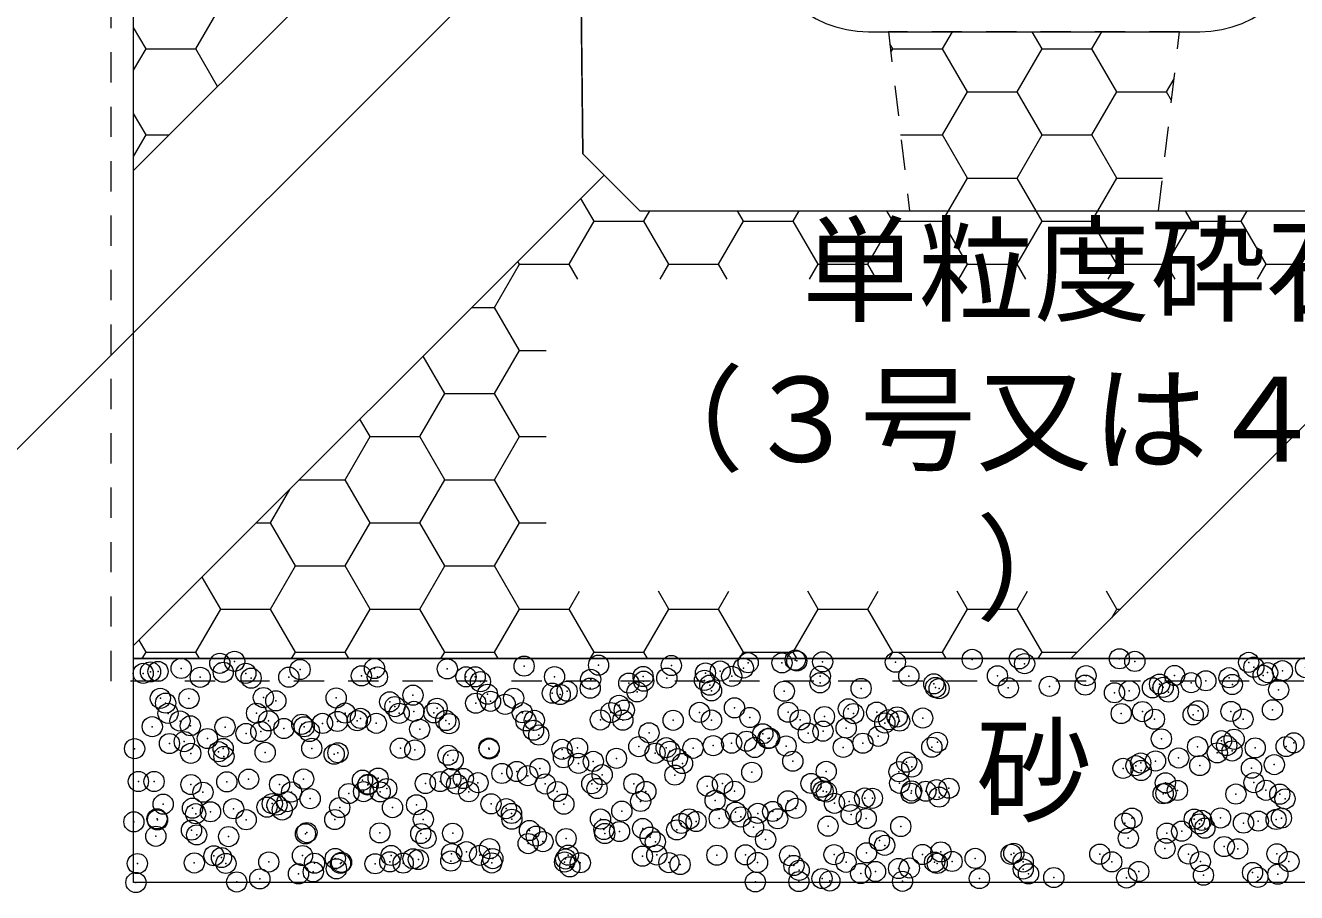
# Model space of a CAD drawing. Units: millimetres at full size; details may follow other scales. Extents: x 190759 to 276146, y -52712 to -16236.
# Drawn here: x 208712 to 209280, y -22393 to -22006 of the extents above; entities that cross this region are included whole.
import ezdxf
from ezdxf.enums import TextEntityAlignment as Align

# ---------------------------------------------------------------- set-up
doc = ezdxf.new("R2010")
doc.units = ezdxf.units.MM
doc.header["$LTSCALE"] = 18
doc.header["$PDMODE"] = 32
doc.header["$PDSIZE"] = 9
doc.linetypes.add('USER1', pattern=[1.35, 0.75, -0.6])
for name, color, linetype, lineweight in [('0_2', 7, 'Continuous', 5), ('寸法線', 7, 'Continuous', 9), ('本体', 2, 'Continuous', 13), ('補助線', 8, 'Continuous', 13), ('ﾊｯﾁﾝｸﾞ', 7, 'Continuous', 5)]:
    doc.layers.add(name, color=color, linetype=linetype, lineweight=lineweight)
doc.styles.add('ＭＳ ゴシック', font='')
doc.styles.get('ＭＳ ゴシック').set_extended_font_data('MS Gothic')

msp = doc.modelspace()

# ---------------------------------------------------------------- linework, layer by layer
at = {"layer": '0_2'}
for p, q in [((209121.78, -22015.99), (209126.18, -22008.36)), ((209166.23, -22015.99), (209161.83, -22008.36)), ((209188.46, -22015.99), (209192.86, -22008.36)), ((209099.56, -22015.99), (209098.3, -22013.81)), ((209098.72, -22017.43), (209099.56, -22015.99)), ((209099.56, -22015.99), (209121.78, -22015.99)), ((209132.89, -22035.24), (209121.78, -22015.99)), ((209155.12, -22035.24), (209166.23, -22015.99)), ((209166.23, -22015.99), (209188.46, -22015.99)), ((209199.57, -22035.24), (209188.46, -22015.99)), ((209221.79, -22035.24), (209225.19, -22029.35)), ((209121.78, -22054.48), (209132.89, -22035.24)), ((209132.89, -22035.24), (209155.12, -22035.24)), ((209166.23, -22054.48), (209155.12, -22035.24)), ((209188.46, -22054.48), (209199.57, -22035.24)), ((209199.57, -22035.24), (209221.79, -22035.24)), ((209224.04, -22039.13), (209221.79, -22035.24)), ((209103.08, -22054.48), (209121.78, -22054.48)), ((209132.89, -22073.73), (209121.78, -22054.48)), ((209155.12, -22073.73), (209166.23, -22054.48)), ((209166.23, -22054.48), (209188.46, -22054.48)), ((209199.57, -22073.73), (209188.46, -22054.48)), ((209124.44, -22088.37), (209132.89, -22073.73)), ((209132.89, -22073.73), (209155.12, -22073.73)), ((209163.57, -22088.37), (209155.12, -22073.73)), ((209191.12, -22088.37), (209199.57, -22073.73)), ((209199.57, -22073.73), (209219.97, -22073.73))]:
    msp.add_line(p, q, dxfattribs=at)
at = {"layer": '寸法線'}
msp.add_lwpolyline([(208976.67, -21926.66), (208664.61, -22238.72), (208278.09, -22238.72)], dxfattribs=at)
at = {"layer": '本体'}
for p, q in [((208961.27, -22062.98), (208955.16, -21518.36)), ((209088.7, -22008.36), (209236.62, -22008.36)), ((208986.66, -22088.37), (208961.27, -22062.98)), ((208986.66, -22088.37), (209338.66, -22088.37))]:
    msp.add_line(p, q, dxfattribs=at)
at = {"layer": '本体', "linetype": 'USER1', "lineweight": 9}
msp.add_lwpolyline([(209218.25, -22088.36), (209227.66, -22008.36), (209097.66, -22008.36), (209107.07, -22088.36)], dxfattribs=at)
at = {"layer": '本体'}
for centre, start, end in [((209088.7, -21958.36), 182.2907, 270), ((209236.62, -21958.36), 270, 357.7093)]:
    msp.add_arc(centre, 50, start, end, dxfattribs=at)
at = {"layer": '補助線'}
for p, q in [((208959.13, -21871.9), (208760.66, -22070.36)), ((209564.66, -21902.76), (209179.05, -22288.37)), ((208970.72, -22072.43), (208760.66, -22282.5))]:
    msp.add_line(p, q, dxfattribs=at)
msp.add_lwpolyline([(208955.95, -21588.37), (208961.27, -22062.98), (208986.66, -22088.37), (209338.66, -22088.37), (209364.05, -22062.98), (209369.38, -21588.37), (209564.66, -21588.37), (209564.66, -22288.37), (208760.66, -22288.37), (208760.66, -21588.37)], close=True, dxfattribs=at)
at = {"layer": 'ﾊｯﾁﾝｸﾞ'}
for p, q in [((208788.41, -22015.99), (208799.52, -21996.74)), ((208766.18, -22015.99), (208760.66, -22006.42)), ((208760.66, -22025.55), (208766.18, -22015.99)), ((208766.18, -22015.99), (208788.41, -22015.99)), ((208798.15, -22032.87), (208788.41, -22015.99)), ((208766.18, -22054.48), (208760.66, -22044.92)), ((208760.66, -22064.05), (208766.18, -22054.48)), ((208766.18, -22054.48), (208776.54, -22054.48)), ((208966.21, -22092.98), (208960.34, -22082.82)), ((208988.43, -22092.98), (208991.09, -22088.37)), ((209032.88, -22092.98), (209030.22, -22088.37)), ((209055.11, -22092.98), (209057.77, -22088.37)), ((209099.56, -22092.98), (209096.89, -22088.37)), ((209121.78, -22092.98), (209124.44, -22088.37)), ((209166.23, -22092.98), (209163.57, -22088.37)), ((209188.46, -22092.98), (209191.12, -22088.37)), ((209232.91, -22092.98), (209230.24, -22088.37)), ((209255.13, -22092.98), (209257.79, -22088.37)), ((208955.09, -22112.22), (208966.21, -22092.98)), ((208966.21, -22092.98), (208988.43, -22092.98)), ((208999.54, -22112.23), (208988.43, -22092.98)), ((209021.77, -22112.22), (209032.88, -22092.98)), ((209032.88, -22092.98), (209055.11, -22092.98)), ((209066.22, -22112.23), (209055.11, -22092.98)), ((209088.44, -22112.22), (209099.56, -22092.98)), ((209099.56, -22092.98), (209121.78, -22092.98)), ((209132.89, -22112.23), (209121.78, -22092.98)), ((209155.12, -22112.22), (209166.23, -22092.98)), ((209166.23, -22092.98), (209188.46, -22092.98)), ((209199.57, -22112.23), (209188.46, -22092.98)), ((209221.79, -22112.22), (209232.91, -22092.98)), ((209232.91, -22092.98), (209255.13, -22092.98)), ((209266.24, -22112.23), (209255.13, -22092.98)), ((208932.87, -22112.23), (208932.16, -22111)), ((208921.76, -22131.47), (208932.87, -22112.22)), ((208932.87, -22112.22), (208955.09, -22112.22)), ((208958.97, -22118.94), (208955.09, -22112.23)), ((208995.67, -22118.94), (208999.54, -22112.22)), ((208999.54, -22112.22), (209021.77, -22112.22)), ((209025.65, -22118.94), (209021.77, -22112.23)), ((209062.34, -22118.94), (209066.22, -22112.22)), ((209066.22, -22112.22), (209088.44, -22112.22)), ((209092.32, -22118.94), (209088.44, -22112.23)), ((209129.02, -22118.94), (209132.89, -22112.22)), ((209132.89, -22112.22), (209155.12, -22112.22)), ((209159, -22118.94), (209155.12, -22112.23)), ((209195.69, -22118.94), (209199.57, -22112.22)), ((209199.57, -22112.22), (209221.79, -22112.22)), ((209225.67, -22118.94), (209221.79, -22112.23)), ((209262.37, -22118.94), (209266.24, -22112.22)), ((209266.24, -22112.22), (209288.47, -22112.22)), ((208911.68, -22131.47), (208921.76, -22131.47)), ((208932.87, -22150.72), (208921.76, -22131.47)), ((208921.76, -22169.97), (208932.87, -22150.72)), ((208932.87, -22150.72), (208944.84, -22150.72)), ((208899.53, -22169.97), (208889.89, -22153.27)), ((208888.42, -22189.21), (208899.53, -22169.97)), ((208899.53, -22169.97), (208921.76, -22169.97)), ((208932.87, -22189.21), (208921.76, -22169.97)), ((208866.19, -22189.21), (208861.71, -22181.45)), ((208855.08, -22208.46), (208866.19, -22189.21)), ((208866.19, -22189.21), (208888.42, -22189.21)), ((208899.53, -22208.46), (208888.42, -22189.21)), ((208921.76, -22208.46), (208932.87, -22189.21)), ((208932.87, -22189.21), (208944.84, -22189.21)), ((208821.74, -22227.71), (208830.35, -22212.81)), ((208834.69, -22208.46), (208855.08, -22208.46)), ((208866.19, -22227.71), (208855.08, -22208.46)), ((208888.42, -22227.71), (208899.53, -22208.46)), ((208899.53, -22208.46), (208921.76, -22208.46)), ((208932.87, -22227.71), (208921.76, -22208.46)), ((208815.45, -22227.71), (208821.74, -22227.71)), ((208832.86, -22246.96), (208821.74, -22227.71)), ((208855.08, -22246.96), (208866.19, -22227.71)), ((208866.19, -22227.71), (208888.42, -22227.71)), ((208899.53, -22246.96), (208888.42, -22227.71)), ((208921.76, -22246.96), (208932.87, -22227.71)), ((208932.87, -22227.71), (208944.84, -22227.71)), ((208821.74, -22266.2), (208832.86, -22246.96)), ((208832.86, -22246.96), (208855.08, -22246.96)), ((208866.19, -22266.2), (208855.08, -22246.96)), ((208888.42, -22266.2), (208899.53, -22246.96)), ((208899.53, -22246.96), (208921.76, -22246.96)), ((208932.87, -22266.2), (208921.76, -22246.96)), ((208799.52, -22266.2), (208791.26, -22251.9)), ((208955.09, -22266.2), (208959.72, -22258.2)), ((208999.54, -22266.2), (208994.92, -22258.2)), ((209021.77, -22266.2), (209026.39, -22258.2)), ((209066.22, -22266.2), (209061.6, -22258.2)), ((209088.44, -22266.2), (209093.07, -22258.2)), ((209132.89, -22266.2), (209128.27, -22258.2)), ((209155.12, -22266.2), (209159.74, -22258.2)), ((209199.57, -22266.2), (209194.95, -22258.2)), ((208788.41, -22285.45), (208799.52, -22266.2)), ((208799.52, -22266.2), (208821.74, -22266.2)), ((208832.86, -22285.45), (208821.74, -22266.2)), ((208855.08, -22285.45), (208866.19, -22266.2)), ((208866.19, -22266.2), (208888.42, -22266.2)), ((208899.53, -22285.45), (208888.42, -22266.2)), ((208921.76, -22285.45), (208932.87, -22266.2)), ((208932.87, -22266.2), (208955.09, -22266.2)), ((208966.21, -22285.45), (208955.09, -22266.2)), ((208988.43, -22285.45), (208999.54, -22266.2)), ((208999.54, -22266.2), (209021.77, -22266.2)), ((209032.88, -22285.45), (209021.77, -22266.2)), ((209055.11, -22285.45), (209066.22, -22266.2)), ((209066.22, -22266.2), (209088.44, -22266.2)), ((209099.56, -22285.45), (209088.44, -22266.2)), ((209121.78, -22285.45), (209132.89, -22266.2)), ((209132.89, -22266.2), (209155.12, -22266.2)), ((209166.23, -22285.45), (209155.12, -22266.2)), ((209197.32, -22270.1), (209199.57, -22266.2)), ((209199.57, -22266.2), (209201.22, -22266.2)), ((208766.18, -22285.45), (208763.08, -22280.08)), ((208764.5, -22288.37), (208766.18, -22285.45)), ((208766.18, -22285.45), (208788.41, -22285.45)), ((208790.09, -22288.37), (208788.41, -22285.45)), ((208831.17, -22288.37), (208832.86, -22285.45)), ((208832.86, -22285.45), (208855.08, -22285.45)), ((208856.76, -22288.37), (208855.08, -22285.45)), ((208897.85, -22288.37), (208899.53, -22285.45)), ((208899.53, -22285.45), (208921.76, -22285.45)), ((208923.44, -22288.37), (208921.76, -22285.45)), ((208964.52, -22288.37), (208966.21, -22285.45)), ((208966.21, -22285.45), (208988.43, -22285.45)), ((208990.11, -22288.37), (208988.43, -22285.45)), ((209031.2, -22288.37), (209032.88, -22285.45)), ((209032.88, -22285.45), (209055.11, -22285.45)), ((209056.79, -22288.37), (209055.11, -22285.45)), ((209097.87, -22288.37), (209099.56, -22285.45)), ((209099.56, -22285.45), (209121.78, -22285.45)), ((209123.46, -22288.37), (209121.78, -22285.45)), ((209164.55, -22288.37), (209166.23, -22285.45)), ((209166.23, -22285.45), (209181.97, -22285.45))]:
    msp.add_line(p, q, dxfattribs=at)
at = {"layer": 'ﾊｯﾁﾝｸﾞ', "linetype": 'USER1', "lineweight": 9}
msp.add_lwpolyline([(209369.49, -21578.37), (209574.66, -21578.37), (209574.66, -22298.37), (208750.66, -22298.37), (208750.66, -21578.37), (208955.83, -21578.37)], dxfattribs=at)
at = {"layer": 'ﾊｯﾁﾝｸﾞ', "lineweight": 20}
msp.add_lwpolyline([(209369.38, -21588.37), (209564.66, -21588.37), (209564.66, -22288.37), (208760.66, -22288.37), (208760.66, -21588.37), (208955.95, -21588.37)], dxfattribs=at)
msp.add_lwpolyline([(208760.66, -22288.37), (209564.66, -22288.37), (209564.66, -22388.37), (208760.66, -22388.37)], close=True, dxfattribs=at)
at = {"layer": 'ﾊｯﾁﾝｸﾞ'}
for p in [(208799.12, -22290.44), (208805.73, -22289.57), (208968.23, -22291.27), (209000.72, -22291.42), (209035.02, -22290.19), (209050.12, -22290.27), (209056.05, -22289.05), (209056.73, -22289.4), (209068.27, -22289.77), (209100.75, -22289.92), (209135.06, -22288.69), (209156.1, -22288.46), (209158.44, -22290.61), (209200.79, -22288.42), (209207.66, -22289.59), (209258.48, -22290.02), (208764.93, -22294.94), (208768.17, -22294.28), (208771.54, -22294.07), (208781.87, -22292.71), (208790.38, -22296.69), (208800.66, -22294.43), (208810.76, -22294.93), (208813.1, -22297.08), (208829.93, -22296.62), (208834.96, -22293.2), (208862.33, -22296.05), (208868.2, -22292.77), (208869.48, -22296.55), (208900.69, -22292.93), (208909.03, -22296.48), (208913.15, -22296.49), (208934.99, -22291.69), (208948.58, -22296.41), (208988.12, -22296.33), (208998.69, -22297.05), (209015.94, -22294.78), (209022.55, -22293.9), (209027.67, -22296.26), (209032.87, -22292.55), (209067.22, -22296.19), (209106.77, -22296.12), (209146.32, -22296.05), (209185.87, -22295.97), (209225.42, -22295.9), (209249.7, -22296.88), (209260.82, -22292.17), (209264.97, -22295.83), (209266.95, -22294.61), (209273.56, -22293.74), (209283.88, -22292.38), (208915.49, -22298.64), (208954.18, -22302.91), (208964.5, -22301.55), (208964.72, -22297.61), (208981.75, -22299.28), (208988.36, -22298.41), (209015.53, -22298.05), (209017.87, -22300.19), (209018.65, -22302.75), (209051.14, -22302.91), (209067.1, -22299.17), (209085.44, -22301.67), (209117.92, -22299.61), (209118.68, -22301.25), (209120.26, -22301.75), (209151.17, -22301.4), (209169.49, -22300.73), (209185.47, -22300.17), (209205.19, -22302.74), (209215.51, -22301.38), (209218.72, -22299.74), (209220.31, -22301.17), (209232.76, -22299.11), (209239.37, -22298.24), (209251.2, -22299.9), (209271.87, -22302.29), (208772.58, -22306.08), (208774.92, -22308.22), (208785.34, -22306.18), (208818.59, -22305.76), (208824.15, -22307.2), (208851.07, -22305.92), (208874.97, -22307.64), (208885.37, -22304.68), (208913.38, -22308.28), (208918.62, -22304.26), (208919.99, -22307.41), (208930.32, -22306.05), (208947.57, -22303.78), (208951.11, -22304.41), (208985.41, -22303.18), (209198.58, -22303.61), (209222.65, -22303.31), (208776, -22312.8), (208815.55, -22312.73), (208855.1, -22312.66), (208877.31, -22309.78), (208879.2, -22312.78), (208885.81, -22311.91), (208894.65, -22312.58), (208896.13, -22310.55), (208926.54, -22308.76), (208934.2, -22312.51), (208973.75, -22312.44), (208977.36, -22309.2), (208979.7, -22311.34), (209013.3, -22312.37), (209028.92, -22310.32), (209052.85, -22312.3), (209069.07, -22314.24), (209079.74, -22310.76), (209082.08, -22312.9), (209092.4, -22312.23), (209201.59, -22312.89), (209211.04, -22312.01), (209233.7, -22313.44), (209235.89, -22311.65), (209250.59, -22311.94), (209269.13, -22311.23), (208768.97, -22318.75), (208781.35, -22316.21), (208785.97, -22318.35), (208801.46, -22318.9), (208820.9, -22316.14), (208827.76, -22319.55), (208835.76, -22317.67), (208836.79, -22318.78), (208845.01, -22317.28), (208851.62, -22316.41), (208860.45, -22316.07), (208861.95, -22315.05), (208869, -22317.24), (208888.36, -22319.91), (208900, -22316), (208901.49, -22317.4), (208935.79, -22316.16), (208939.55, -22315.92), (208969.03, -22315.74), (208979.1, -22315.85), (209001.52, -22315.9), (209018.65, -22315.78), (209035.82, -22314.66), (209058.2, -22315.71), (209078.77, -22319.39), (209096.02, -22317.11), (209097.75, -22315.64), (209101.55, -22314.39), (209102.63, -22316.24), (209112.95, -22314.89), (209216.4, -22315.42), (209255.95, -22315.35), (208783.25, -22325.41), (208793.58, -22324.05), (208810.83, -22321.78), (208817.44, -22320.91), (208839.13, -22320.93), (208939.18, -22320.34), (208941.52, -22322.49), (208990.75, -22321.47), (209034.26, -22325.25), (209041.56, -22321.9), (209043.9, -22324.05), (209044.58, -22323.89), (209061.83, -22321.62), (209068.44, -22320.74), (209093.13, -22323.03), (209219.52, -22324.21), (209246.34, -22325.02), (209252, -22324.37), (208761.08, -22328.57), (208776.64, -22326.28), (208786.14, -22330.66), (208798.61, -22329.93), (208800.63, -22328.49), (208819.39, -22330.23), (208840.18, -22328.42), (208850.18, -22331.05), (208851.87, -22330.39), (208879.73, -22328.35), (208886.17, -22329.15), (208919.28, -22328.28), (208919.42, -22328.73), (208951.91, -22328.88), (208958.83, -22328.21), (208986.21, -22327.65), (208993.46, -22330.62), (208998.38, -22328.14), (209000.07, -22329.75), (209010.4, -22328.39), (209019.45, -22327.22), (209027.65, -22326.12), (209037.93, -22328.06), (209051.94, -22327.38), (209077.48, -22327.99), (209086.24, -22326.14), (209117.03, -22327.92), (209119.48, -22325.72), (209235.68, -22327.7), (209244.47, -22330.45), (209248.68, -22327.17), (209251.08, -22329.58), (209261.41, -22328.22), (209275.23, -22327.63), (209278.66, -22325.95), (208800.96, -22332.07), (208901, -22331.49), (208903.34, -22333.63), (208952.57, -22332.61), (208959.28, -22335.12), (208965.89, -22334.25), (208976.21, -22332.89), (209003.39, -22333.05), (209005.73, -22335.19), (209054.95, -22334.17), (209105.77, -22334.61), (209108.11, -22336.75), (209208.16, -22336.17), (209210.29, -22334.95), (209216.9, -22334.08), (209227.22, -22332.72), (209236.69, -22336.12), (209269.93, -22335.7), (208812, -22342.2), (208836.56, -22342.14), (208862.82, -22342.64), (208869.8, -22341.71), (208902.29, -22341.87), (208907.84, -22341.89), (208925.09, -22339.62), (208931.7, -22338.75), (208936.59, -22340.63), (208942.03, -22337.39), (208969.83, -22340.21), (209002.32, -22340.37), (209036.62, -22339.13), (209069.87, -22338.71), (209102.35, -22338.86), (209202.39, -22337.36), (209210.5, -22338.31), (209259.73, -22337.29), (208762.78, -22343.22), (208769.77, -22343.22), (208786.26, -22344.6), (208791.61, -22348.01), (208802.26, -22343.37), (208825.8, -22344.53), (208831.16, -22347.94), (208863.33, -22347.75), (208865.16, -22344.78), (208865.35, -22344.46), (208870.71, -22347.87), (208873.66, -22346.39), (208890.91, -22344.12), (208897.52, -22343.25), (208904.9, -22344.39), (208910.26, -22347.8), (208914.39, -22343.76), (208944.45, -22344.32), (208949.81, -22347.73), (208965.21, -22344.2), (208967.55, -22346.34), (208984, -22344.24), (208989.36, -22347.66), (209016.78, -22345.32), (209023.55, -22344.17), (209028.91, -22347.58), (209063.1, -22344.1), (209067.59, -22345.75), (209068.46, -22347.51), (209069.94, -22347.9), (209102.65, -22344.03), (209108.01, -22347.44), (209114.34, -22347.58), (209119.16, -22346.88), (209124.66, -22346.23), (209221.3, -22343.81), (209226.66, -22347.22), (209260.85, -22343.74), (209266.21, -22347.15), (208773.83, -22353.35), (208822.54, -22353.12), (208824.64, -22353.78), (208829.15, -22352.25), (208839.47, -22350.89), (208856.72, -22348.62), (208886.97, -22353.62), (208920.22, -22353.2), (208952.71, -22353.35), (208987.01, -22352.12), (209020.25, -22351.69), (209052.74, -22351.85), (209073.54, -22352.96), (209080.15, -22352.09), (209087.04, -22350.61), (209090.48, -22350.73), (209107.73, -22348.46), (209120.28, -22350.19), (209220.32, -22348.69), (209221.55, -22348.44), (209252.8, -22348.84), (209272.37, -22348.87), (209274.71, -22351.02), (208786.94, -22355.13), (208788.35, -22357.62), (208794.96, -22356.75), (208805.28, -22355.39), (208820.19, -22354.7), (208826.99, -22355.93), (208852.67, -22354.86), (208876.21, -22354.9), (208927.03, -22355.34), (208929.37, -22357.49), (208978.6, -22356.46), (209029.42, -22356.9), (209031.76, -22359.05), (209039.36, -22357.46), (209045.97, -22356.59), (209056.29, -22355.23), (209080.98, -22358.02), (209206.39, -22359.58), (209245.94, -22359.51), (209273.12, -22359.56), (208760.77, -22361.25), (208771.1, -22359.89), (208771.34, -22360.37), (208786.47, -22364.93), (208810.89, -22360.3), (208850.44, -22360.23), (208889.99, -22360.15), (208929.54, -22360.08), (208937.39, -22365.11), (208969.09, -22360.01), (208970.63, -22364.68), (208987.92, -22364.23), (209003.12, -22364.84), (209005.17, -22361.96), (209008.64, -22359.94), (209011.78, -22361.09), (209022.11, -22359.73), (209037.42, -22363.6), (209048.19, -22359.87), (209070.67, -22363.18), (209087.74, -22359.79), (209103.15, -22363.33), (209203.19, -22361.83), (209234.19, -22360.02), (209236.53, -22362.16), (209237.49, -22360.59), (209238.93, -22364.06), (209256.18, -22361.79), (209262.79, -22360.92), (209270.73, -22360.17), (208770.57, -22367.69), (208788.81, -22367.07), (208803.06, -22367.84), (208837.36, -22366.61), (208838.03, -22366.05), (208870.6, -22366.19), (208888.85, -22366.49), (208891.19, -22368.63), (208903.09, -22366.34), (208936.8, -22370.96), (208940.42, -22367.61), (208943.41, -22370.09), (208953.74, -22368.73), (208970.99, -22366.46), (208977.6, -22365.59), (208991.24, -22368.05), (208993.58, -22370.19), (209042.81, -22369.17), (209093.62, -22369.61), (209204.74, -22368.57), (209221.99, -22366.29), (209228.6, -22365.42), (208796.51, -22376.4), (208836.06, -22376.33), (208875.61, -22376.26), (208902.62, -22375.46), (208909.23, -22374.59), (208915.16, -22376.19), (208919.55, -22373.23), (208954.71, -22376.12), (208987.81, -22376.59), (208994.26, -22376.05), (209021.05, -22376.16), (209033.81, -22375.97), (209053.54, -22376.32), (209073.36, -22375.9), (209087.84, -22375.08), (209095.97, -22371.75), (209112.91, -22375.83), (209121.08, -22374.66), (209152.46, -22375.76), (209153.62, -22375.3), (209192.01, -22375.69), (209221.12, -22373.16), (209231.56, -22375.61), (209247.58, -22372.29), (209253.6, -22373.31), (209271.11, -22375.54), (208762.32, -22379.89), (208787.74, -22379.6), (208799.86, -22377.2), (208801.87, -22379.82), (208820.99, -22379.17), (208841.42, -22379.74), (208850.67, -22377.63), (208851.18, -22382.23), (208853.02, -22379.78), (208853.47, -22379.33), (208868.43, -22379.96), (208875.04, -22379.09), (208880.97, -22379.67), (208885.37, -22377.73), (208887.77, -22378.09), (208902.24, -22378.76), (208920.52, -22379.6), (208921.02, -22377.67), (208953.06, -22379.19), (208953.51, -22377.82), (208955.4, -22381.34), (208960.07, -22379.53), (208999.62, -22379.46), (209004.63, -22380.32), (209039.17, -22379.39), (209055.45, -22380.75), (209078.71, -22379.31), (209102.19, -22382.07), (209107.01, -22381.88), (209118.26, -22379.24), (209119.44, -22379.8), (209126.05, -22378.93), (209136.37, -22377.57), (209157.81, -22379.17), (209157.83, -22382.31), (209197.36, -22379.1), (209236.91, -22379.03), (209276.46, -22378.95), (208816.99, -22386.73), (208834.24, -22384.46), (208840.85, -22383.59), (209038.22, -22388.07), (209057.68, -22387.93), (209057.79, -22382.9), (209068, -22386.57), (209071.47, -22387.65), (209085.25, -22384.3), (209091.86, -22383.43), (209103.95, -22387.8), (209138.26, -22386.57), (209160.17, -22384.46), (209171.5, -22386.14), (209203.99, -22386.3), (209209.4, -22383.44), (209238.29, -22385.06), (209260.22, -22383.87), (209262.56, -22386.02), (209271.53, -22384.64), (208761.68, -22388.34), (208806.67, -22388.09)]:
    msp.add_point(p, dxfattribs=at)

# ---------------------------------------------------------------- texts
at = {"layer": '0_2', "style": 'ＭＳ ゴシック'}
for s, p in [('\u3000単粒度砕石', (209007.26, -22095.8)), ('（３号又は４号', (208981.36, -22162.47)), ('）', (209136.76, -22229.13))]:
    msp.add_text(s, height=37.98, dxfattribs=at).set_placement(p, align=Align.TOP_LEFT)
msp.add_text('砂', height=37.98, dxfattribs=at).set_placement((209162.66, -22338.37), align=Align.MIDDLE_CENTER)

doc.saveas('drawing.dxf')
